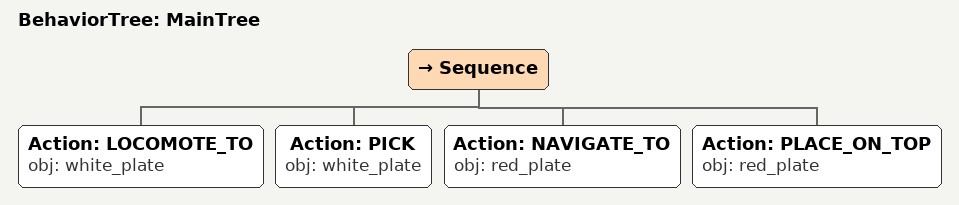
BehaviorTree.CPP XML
<root main_tree_to_execute="MainTree">
  <BehaviorTree ID="MainTree">
    <Sequence>
      <!-- Locomote to white_plate -->
      <Action ID="LOCOMOTE_TO" obj="white_plate" />
      <!-- Pick white_plate -->
      <Action ID="PICK" obj="white_plate" />
      <!-- Navigate to red_plate -->
      <Action ID="NAVIGATE_TO" obj="red_plate" />
      <!-- Place on top of red_plate -->
      <Action ID="PLACE_ON_TOP" obj="red_plate" />
    </Sequence>
  </BehaviorTree>
</root>
